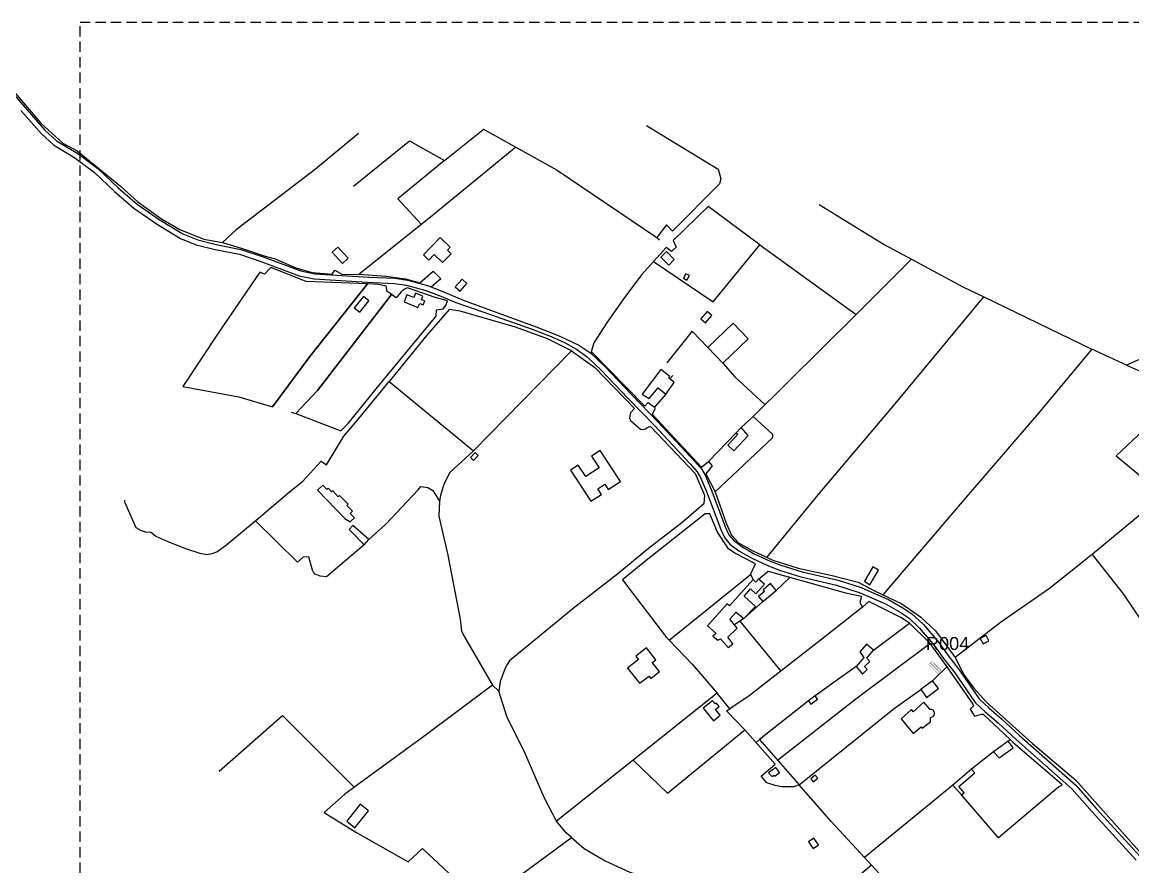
# Model space of a CAD drawing. Header units: millimetres. Extents: x 487814 to 495125, y 4392873 to 4398925.
# Drawn here: x 490261 to 490943, y 4397641 to 4398161 of the extents above; entities that cross this region are included whole.
import ezdxf
from ezdxf.enums import TextEntityAlignment as Align

# ---------------------------------------------------------------- set-up
doc = ezdxf.new("R2010")
doc.units = ezdxf.units.MM
doc.linetypes.add('TRAZOS2', pattern=[9.525, 6.35, -3.175])
for name, color, linetype in [('Cartografia_Base', 8, 'Continuous'), ('Portafusible_posicion', 100, 'Continuous'), ('Portafusible_rotulo', 100, 'Continuous'), ('Tramo_MT__15_S_E_Trazado', 5, 'TRAZOS2')]:
    doc.layers.add(name, color=color, linetype=linetype)
doc.styles.get("Standard").update_dxf_attribs({"font": 'arial.ttf'})

# ---------------------------------------------------------------- blocks, each defined once
blk = doc.blocks.new('PORTAFUSIBLES')
at = {"color": 40, "flags": 128}
for points in [[(-1, -0.33, 0.05, 0.05, 0), (-1, 0.34, 0.05, 0.05, 0), (1, 0.34, 0.05, 0.05, 0), (1, -0.33, 0.05, 0.05, 0), (-1, -0.33, 0.05, 0.05, 0)], [(-1, 0, 0.05, 0.05, 0), (1, 0, 0.05, 0.05, 0)]]:
    blk.add_lwpolyline(points, format="xyseb", dxfattribs=at)

msp = doc.modelspace()

# ---------------------------------------------------------------- linework, layer by layer
at = {"layer": 'Cartografia_Base'}
for p, q in [((490714.02, 4398023.56, 145.04), (490773.35, 4397980.86, 143.44)), ((490773.35, 4397980.86, 143.44), (490807.38, 4398014.82, 144.07)), ((490851.82, 4397991.67, 142.78), (490918.2, 4397959.45, 141.3)), ((490709.93, 4397918, 145.11), (490773.35, 4397980.86, 143.44)), ((490660.46, 4397943.21, 145.8), (490658.8, 4397941.21, 145.84)), ((490656.35, 4397931.75, 145.9), (490649.34, 4397923.91, 146.17)), ((490702.51, 4397911.28, 145.68), (490709.93, 4397918, 145.11)), ((490699.56, 4397908.13, 145.68), (490682.57, 4397890.52, 146.02)), ((490708.39, 4397820.84, 145.44), (490709.85, 4397817.8, 145.39)), ((490732.79, 4397819.23, 146.54), (490724.17, 4397811.05, 146.58)), ((490701.7, 4397792.23, 147.41), (490726.88, 4397761.51, 146.61)), ((490818.61, 4397778.44, 146.43), (490829.02, 4397764.08, 145.71)), ((490773.33, 4397764.39, 144.28), (490748.03, 4397746.3, 143.9)), ((490820.23, 4397755.59, 144.24), (490829.02, 4397764.08, 145.71)), ((490713.94, 4397719.5, 142.85), (490711.81, 4397717.58, 142.89)), ((490866.71, 4397718.46, 143.56), (490867.87, 4397719.42, 143.43)), ((490857.74, 4397711.83, 142.73), (490844.15, 4397701.33, 141.67)), ((490636.2, 4397706.87, 143.3), (490588.99, 4397669.37, 139.11)), ((490778.35, 4397646.94, 139.19), (490782.7, 4397642.21, 138.77))]:
    msp.add_line(p, q, dxfattribs=at)
for points in [[(490249.31, 4398123.3, 160.68), (490262.18, 4398108.26, 159.96), (490274.59, 4398094.16, 159.32), (490281.74, 4398087.67, 158.13), (490294.8, 4398079.73, 157.04), (490307.09, 4398070.53, 156.13), (490319.47, 4398058.68, 155.59), (490331.22, 4398048.65, 155.16), (490344.78, 4398039.28, 154.78), (490359.39, 4398030.45, 154.12), (490368.46, 4398026.65, 153.83), (490379.91, 4398023.82, 153.58), (490395.05, 4398020.86, 153.12), (490408.78, 4398016.29, 152.94), (490431.77, 4398007.62, 152.11), (490440.42, 4398005.74, 151.69), (490473.62, 4398003.81, 151.43), (490489.71, 4398003.06, 151.1), (490497.44, 4398001.83, 150.84), (490509.67, 4397998.53, 150.78), (490519.19, 4397994.97, 150.31), (490532.27, 4397989.41, 149.58), (490576.61, 4397973.14, 148.29), (490591.17, 4397967.4, 147.78), (490602.71, 4397961.89, 147.36), (490610.17, 4397957.11, 147.29), (490618.84, 4397948.75, 146.56), (490635.17, 4397931.57, 146.54), (490651.44, 4397914.78, 146.18), (490673.91, 4397890.72, 145.86), (490678.17, 4397885.98, 145.9), (490680.37, 4397881.94, 145.9), (490684.19, 4397873.11, 145.84), (490692.89, 4397849.78, 145.67), (490694.96, 4397845.38, 145.67), (490697.8, 4397841.95, 145.66), (490702.92, 4397838.18, 145.7), (490710.64, 4397833.67, 145.67), (490720.46, 4397829.08, 145.54), (490727.02, 4397826.62, 145.69), (490740.14, 4397822.49, 145.89), (490762.1, 4397817.48, 145.9), (490776.3, 4397812.86, 146.07), (490782.78, 4397810.16, 146.05), (490793.19, 4397805.52, 145.67), (490802.04, 4397800.4, 145.52), (490807.58, 4397796.77, 145.38), (490814.57, 4397790.19, 145.19), (490824.04, 4397779.14, 144.78), (490829.72, 4397771.25, 144.2), (490836.61, 4397762.35, 143.52), (490848.85, 4397744.4, 142.39), (490854.8, 4397738.87, 141.67), (490862.62, 4397732.24, 140.58), (490873.68, 4397721.98, 139.71), (490908.28, 4397691.51, 138.06), (490920.83, 4397677.11, 137.91), (490947.84, 4397647.46, 137.32)], [(490254.21, 4398119.27, 161.49), (490271.94, 4398098.5, 161.37), (490285.6, 4398086.16, 159.67), (490294.38, 4398081.49, 159.48), (490320.93, 4398059.72, 157.48), (490331.58, 4398050.11, 156.15), (490346.27, 4398039.61, 156), (490357.56, 4398033.01, 155.89), (490372.3, 4398027.18, 155.4), (490383.68, 4398025.01, 154.91), (490395.27, 4398021.62, 154.64), (490409.9, 4398016.59, 154.68)], [(490259.82, 4398106.19, 159.96), (490272.37, 4398091.93, 159.32), (490279.82, 4398085.17, 158.13), (490293.02, 4398077.15, 157.04), (490305.01, 4398068.17, 156.13), (490317.35, 4398056.36, 155.59), (490329.3, 4398046.16, 155.16), (490343.08, 4398036.64, 154.78), (490357.98, 4398027.63, 154.12), (490367.43, 4398023.67, 153.83), (490379.24, 4398020.75, 153.58), (490394.26, 4398017.81, 153.12), (490407.86, 4398013.28, 152.94), (490430.93, 4398004.59, 152.11), (490439.98, 4398002.63, 151.69), (490472.81, 4398000.7, 151.43), (490489.45, 4397999.92, 151.1), (490496.82, 4397998.75, 150.84), (490508.7, 4397995.54, 150.78), (490518.01, 4397992.06, 150.31), (490527.18, 4397988.17, 149.8), (490543.71, 4397982.48, 148.88), (490574.07, 4397971.74, 148.11), (490585.72, 4397967.28, 148.02), (490594.28, 4397963.44, 147.74), (490601.27, 4397959.51, 147.34), (490608.19, 4397954.66, 147.29), (490616.57, 4397946.58, 146.56), (490632.87, 4397929.43, 146.54), (490649.42, 4397912.35, 146.18), (490671.27, 4397888.95, 145.86), (490675.6, 4397884.13, 145.9), (490677.55, 4397880.55, 145.9), (490681.28, 4397871.93, 145.84), (490690, 4397848.55, 145.67), (490692.29, 4397843.68, 145.67), (490695.63, 4397839.65, 145.66), (490701.18, 4397835.56, 145.7), (490709.15, 4397830.9, 145.67), (490719.28, 4397826.17, 145.54), (490726.08, 4397823.62, 145.69), (490739.26, 4397819.47, 145.89), (490761.23, 4397814.46, 145.9), (490775.19, 4397809.92, 146.07), (490781.47, 4397807.3, 146.05), (490791.8, 4397802.7, 145.67), (490800.31, 4397797.78, 145.52), (490805.86, 4397794.14, 145.38), (490812.1, 4397788, 145.19), (490821.44, 4397777.1, 144.78), (490827.05, 4397769.31, 144.2), (490833.89, 4397760.47, 143.52), (490846.37, 4397742.19, 142.39), (490852.48, 4397736.51, 141.67), (490860.48, 4397729.72, 140.58), (490871.64, 4397719.39, 139.71), (490905.95, 4397689.16, 138.06), (490918.32, 4397674.98, 137.91), (490945.31, 4397645.34, 137.32)], [(490644.36, 4398097.1, 147.42), (490688.45, 4398070.24, 146.01), (490690.02, 4398064.12, 145.81), (490689.15, 4398061.05, 145.76), (490660.3, 4398032.07, 147.15), (490656.69, 4398036.02, 147.12), (490650.63, 4398028.15, 147.75), (490652.26, 4398026.75, 147.44)], [(490467.36, 4398092.19, 152.07), (490440.92, 4398070.26, 152.98), (490392.19, 4398032.86, 153.96), (490383.68, 4398025.01, 154.91)], [(490464.18, 4398059.67, 153.19), (490498.72, 4398087.68, 150.78), (490520.27, 4398075.57, 149.95), (490543.81, 4398094.27, 149.69), (490544.22, 4398094.75, 150.12), (490563.97, 4398083.76, 149.76), (490511.52, 4398040.66, 152.07), (490467.74, 4398005.56, 152.67)], [(490563.97, 4398083.76, 149.6), (490589.55, 4398069.52, 148.93), (490650.63, 4398028.15, 147.42)], [(490520.27, 4398075.57, 149.34), (490491.41, 4398052, 149.81), (490505.97, 4398036.21, 149.68)], [(490714.02, 4398023.56, 145.04), (490682.33, 4398047.29, 145.71), (490660.71, 4398026.29, 146.09), (490662.57, 4398022.14, 146.13), (490659.79, 4398019.53, 146.28), (490656.54, 4398022.07, 146.45), (490648.68, 4398013.32, 146.87), (490685.44, 4397988.62, 146.92), (490714.02, 4398023.56, 145.04)], [(490750.6, 4398048.34, 146.17), (490790.54, 4398023.88, 144.62), (490807.38, 4398014.82, 144.07)], [(490457.4, 4398012.22, 156.09), (490460.89, 4398015.35, 156.09), (490454.66, 4398022.3, 156.09), (490451.18, 4398019.17, 156.09), (490457.4, 4398012.22, 156.09)], [(490510.52, 4398014.25, 150.05), (490513.84, 4398017.7, 149.92), (490519.05, 4398012.69, 149.96), (490524.32, 4398018.16, 149.8), (490521.95, 4398020.45, 149.79), (490523.69, 4398022.25, 149.74), (490517.5, 4398028.22, 149.7), (490507.22, 4398017.56, 149.99), (490510.52, 4398014.25, 150.05)], [(491108.76, 4398024.06, 137.26), (491016.84, 4397983.5, 138.29), (490939.49, 4397949.61, 140.57), (490918.2, 4397959.45, 141.3)], [(490409.9, 4398016.59, 154.68), (490416.04, 4398014.96, 153.58), (490428.79, 4398009.44, 153.47), (490438.76, 4398006.68, 153.73), (490451.13, 4398005.58, 153.24), (490452.68, 4398008.11, 153.17), (490457.56, 4398005.44, 153.39), (490467.74, 4398005.56, 152.67)], [(490658.09, 4398011.17, 145.42), (490661.47, 4398014.72, 145.31), (490656.73, 4398019.53, 145.8), (490653.24, 4398016.09, 145.82), (490658.09, 4398011.17, 145.42)], [(490807.38, 4398014.82, 144.07), (490838.86, 4397997.87, 143.03), (490851.82, 4397991.67, 142.78)], [(490393.78, 4397930.12, 146.88), (490414.55, 4397924.07, 146.91), (490437.36, 4397954.98, 148.53), (490472.77, 4397999.6, 151.36), (490435.06, 4398001.01, 152.33), (490413.36, 4398009.76, 153.08), (490409.46, 4398005.55, 152.56), (490406.62, 4398006.8, 152.57), (490381.55, 4397969.95, 149.89), (490359.4, 4397936.52, 147.71), (490393.78, 4397930.12, 146.88)], [(490648.68, 4398013.32, 146.87), (490641.54, 4398005.37, 147.26), (490630.9, 4397991.19, 147.95), (490620.2, 4397976.06, 147.75), (490611.9, 4397963.31, 147.22), (490610.17, 4397957.11, 147.19)], [(490467.74, 4398005.56, 152.67), (490484.04, 4398004.35, 153.28), (490496.17, 4398002.68, 152.98), (490505.01, 4398000.3, 152.6), (490513.12, 4398007.44, 152.56), (490518, 4398002.8, 152.48), (490511.9, 4397997.7, 150.93)], [(490529.73, 4397995.18, 149.74), (490533.99, 4397999.94, 149.58), (490531.1, 4398002.52, 149.72), (490526.84, 4397997.77, 149.91), (490529.73, 4397995.18, 149.74)], [(490669.25, 4398001.99, 147.65), (490670.72, 4398004.7, 147.65), (490668.53, 4398005.88, 147.65), (490667.06, 4398003.17, 147.65), (490669.25, 4398001.99, 147.65)], [(490425.99, 4397920.74, 146.77), (490428.83, 4397919.91, 146.73), (490442.09, 4397933.99, 147.26), (490487.69, 4397993.05, 151), (490484.99, 4397994.89, 151.24), (490484.29, 4397998.16, 151.39), (490479.81, 4397999.34, 151.39), (490472.77, 4397999.6, 151.36), (490437.36, 4397954.98, 148.53), (490414.55, 4397924.07, 146.91)], [(490456.52, 4397909.29, 145.69), (490460.99, 4397913.7, 145.71), (490478.2, 4397935, 145.83), (490515.12, 4397979.79, 148.72), (490515.24, 4397983.67, 148.88), (490519.3, 4397984.36, 148.89), (490520.95, 4397986.3, 148.93), (490522.03, 4397989.23, 149.7), (490514.36, 4397991.29, 151.05), (490497.49, 4397997.18, 151.24), (490495.58, 4397996.38, 151.24), (490493.55, 4397994.81, 151.24), (490490.57, 4397991.09, 150.75), (490487.69, 4397993.05, 151), (490442.09, 4397933.99, 147.26), (490428.83, 4397919.91, 146.73), (490456.52, 4397909.29, 145.69)], [(490468.07, 4397982.15, 152.14), (490473.76, 4397989.19, 152.14), (490470.42, 4397991.89, 152.14), (490464.72, 4397984.85, 152.14), (490468.07, 4397982.15, 152.14)], [(490503.87, 4397985.14, 149.54), (490504.98, 4397987.56, 149.74), (490507.07, 4397986.72, 149.72), (490508.02, 4397989.12, 149.91), (490506.01, 4397989.92, 149.93), (490506.86, 4397992.06, 150.18), (490502.3, 4397993.88, 150.24), (490501.26, 4397991.28, 149.97), (490497.06, 4397992.96, 150), (490495.31, 4397988.56, 149.69), (490503.87, 4397985.14, 149.54)], [(490718.29, 4397831.49, 146.58), (490750.94, 4397871.12, 144.5), (490797.29, 4397925.91, 142.04), (490851.82, 4397991.67, 142.78)], [(490537.93, 4397896.97, 145.78), (490598.35, 4397958.49, 148.2), (490583.58, 4397965.81, 148.24), (490563.9, 4397973.02, 148.69), (490529.9, 4397982.78, 149.71), (490523.03, 4397983.87, 148.75), (490509.43, 4397968.07, 147.2), (490486.19, 4397939.62, 146.04), (490537.93, 4397896.97, 145.78)], [(490680.64, 4397975.61, 150.16), (490684.6, 4397980.11, 150.16), (490681.76, 4397982.61, 150.16), (490677.8, 4397978.11, 150.16), (490680.64, 4397975.61, 150.16)], [(490691.27, 4397950.81, 144.77), (490706.95, 4397965.74, 144.1), (490697.7, 4397975.46, 144.5), (490682.02, 4397960.53, 145.16), (490691.27, 4397950.81, 144.77)], [(490682.02, 4397960.53, 145.16), (490672.48, 4397970.64, 145.55), (490656.86, 4397951.13, 146.04)], [(490598.35, 4397958.49, 148.2), (490612.64, 4397948.25, 148.73), (490636.97, 4397923.01, 148.27), (490634.57, 4397920.38, 148.24), (490634.1, 4397918.66, 148.27), (490633.9, 4397916.89, 148.65), (490634.46, 4397915.56, 148.65), (490640.69, 4397910.24, 148.2), (490642.17, 4397910.14, 148.24), (490643.79, 4397910.6, 148.24), (490645.58, 4397911.64, 148.24), (490646.8, 4397912, 148.24), (490674.28, 4397882.95, 147.97), (490680.06, 4397869.82, 146.95), (490679.59, 4397864.48, 147.01), (490666.04, 4397852.65, 146.29), (490645.61, 4397836.88, 145.34), (490626.66, 4397821.4, 144.93), (490599.37, 4397800.01, 143.52), (490560.07, 4397767.81, 141.9), (490558.77, 4397765.68, 142.35), (490557.58, 4397763.26, 142.35), (490554.49, 4397755.19, 142.35), (490553.66, 4397749.28, 141.9)], [(490610.44, 4397958.1, 147.61), (490643.25, 4397924.53, 147.23), (490645.44, 4397926.74, 147.42), (490649.34, 4397923.91, 147.42), (490649.44, 4397922.64, 147.42), (490647.79, 4397919.44, 147.11), (490678.12, 4397886.95, 147.42), (490682.57, 4397890.52, 146.7), (490684.77, 4397887.76, 146.47), (490680.81, 4397882.75, 146.51), (490686.51, 4397871.73, 146.39), (490693.34, 4397852.51, 146.51), (490696.69, 4397845.17, 146.55), (490700.99, 4397840.5, 146.58), (490709.34, 4397835.74, 146.92), (490722.08, 4397829.68, 146.51), (490737.53, 4397824.93, 146.47), (490758.45, 4397820.23, 146.47), (490774.46, 4397816.15, 146.47), (490784.62, 4397810.92, 146.21), (490801.33, 4397802.98, 145.75), (490812.81, 4397794.9, 145.44), (490821.99, 4397786.28, 145.44), (490834.2, 4397769.98, 144.54)], [(490918.2, 4397959.45, 141.3), (490884.08, 4397918.65, 141.4), (490839.66, 4397867.1, 141.06), (490789.7, 4397808.51, 147.15)], [(490658.8, 4397941.21, 145.84), (490658.03, 4397941.88, 145.87), (490658.75, 4397942.62, 145.86), (490653.27, 4397947.04, 146.11), (490641.71, 4397931.89, 146.34), (490646.1, 4397929.06, 146.23), (490651.52, 4397935.66, 146.04), (490656.35, 4397931.75, 145.9), (490661.45, 4397938.92, 145.74), (490658.8, 4397941.21, 145.84)], [(490691.27, 4397950.81, 144.77), (490698.76, 4397942.56, 144.46), (490717.34, 4397925.35, 143.9)], [(490939.49, 4397949.61, 139.86), (490949.72, 4397945.24, 139.88), (490977.14, 4397931.35, 140.29)], [(490323.51, 4397866.7, 149.06), (490323.47, 4397865.72, 148.8), (490330.34, 4397849.91, 149.33), (490333.69, 4397847.9, 149.06), (490336.74, 4397847.03, 148.88), (490339.54, 4397847.22, 148.88), (490342.81, 4397844.42, 148.25), (490350.16, 4397841.23, 148.12), (490361.59, 4397836.63, 148.16), (490369.83, 4397834, 148.3), (490374.06, 4397833.27, 148.44), (490377.35, 4397833.79, 148.36), (490380.14, 4397834.94, 148.29), (490386.29, 4397839.38, 148.62), (490404.42, 4397854.25, 151.24), (490424.71, 4397871.52, 150.42), (490433.18, 4397878.33, 150.56), (490444.37, 4397890.58, 149.51), (490447.65, 4397888.28, 147.27), (490458.22, 4397905.93, 145.55), (490468.6, 4397918.04, 145.35), (490486.19, 4397939.62, 146.04)], [(491004.37, 4397942.59, 140.84), (490969.74, 4397928.3, 143.62), (490933.05, 4397893.91, 144.38), (490962.43, 4397869.63, 144.99)], [(490686.51, 4397871.73, 145.52), (490721.79, 4397904.88, 144.43), (490722.07, 4397905.71, 144.39), (490722.04, 4397907.1, 144.39), (490709.93, 4397918, 145.11)], [(490698.09, 4397897.04, 144.54), (490706.85, 4397906.4, 144.3), (490702.51, 4397911.28, 144.44), (490699.56, 4397908.13, 144.51), (490700.61, 4397907.14, 144.48), (490694.4, 4397900.5, 144.65), (490698.09, 4397897.04, 144.54)], [(490537.93, 4397896.97, 145.78), (490523.42, 4397883.64, 145.26), (490519.84, 4397876.4, 145.26), (490517.79, 4397869.61, 145.26), (490517.07, 4397866.08, 145.26)], [(490538.06, 4397890.98, 147.01), (490540.96, 4397894.15, 147.01), (490538.98, 4397895.96, 147.01), (490536.08, 4397892.8, 147.01), (490538.06, 4397890.98, 147.01)], [(490615.95, 4397897.16, 146.88), (490610.46, 4397893.77, 146.99), (490615.2, 4397886.55, 146.74), (490606.99, 4397881.16, 146.65), (490602.45, 4397888.08, 146.85), (490597.74, 4397884.99, 146.56), (490610.21, 4397866.01, 146.02), (490616.61, 4397870.22, 146.15), (490614.41, 4397873.58, 146.29), (490618.72, 4397876.42, 146.33), (490620.88, 4397873.14, 146.17), (490628.46, 4397878.11, 146.22), (490615.95, 4397897.16, 146.88)], [(490462.28, 4397853.32, 150.19), (490464.79, 4397855.73, 150), (490462.16, 4397858.47, 150.06), (490463.6, 4397859.84, 149.68), (490460.13, 4397863.46, 149.86), (490460.88, 4397864.18, 149.6), (490455.73, 4397869.55, 149.8), (490454.91, 4397868.77, 150.04), (490451.49, 4397872.34, 149.96), (490450.8, 4397871.67, 150.08), (490448.64, 4397873.93, 150.03), (490447.94, 4397873.27, 150.13), (490445.43, 4397875.88, 150.02), (490442.19, 4397872.76, 150.48), (490458.97, 4397855.28, 150.45), (490462.28, 4397853.32, 150.19)], [(490473.59, 4397842.49, 150.08), (490483.87, 4397851.6, 148.24), (490503.96, 4397873.08, 144.43), (490505.59, 4397875.09, 144.43), (490509.85, 4397874.5, 144.43), (490512.99, 4397872.58, 144.43), (490517.07, 4397866.08, 145.26)], [(490517.07, 4397866.08, 145.26), (490516.61, 4397856.88, 145.14), (490522.24, 4397832.92, 144.28), (490529.75, 4397793.49, 143.45), (490530.74, 4397786.05, 142.77), (490532.78, 4397782.17, 142.77), (490549.65, 4397752.82, 142.2)], [(491055.53, 4397767.84, 136.45), (491051.78, 4397779.38, 137.07), (491055.64, 4397781.8, 138.06), (491050.19, 4397791.19, 140.42), (491045.91, 4397794.82, 140.69), (490962.43, 4397869.63, 144.99), (490918.25, 4397833.21, 141.45), (490937.45, 4397809.12, 141.03), (490960.44, 4397775.07, 137.64), (491008.19, 4397756.89, 137.8), (491011.87, 4397756.7, 137.8), (491055.53, 4397767.84, 136.45)], [(490658.24, 4397780.65, 146.16), (490708.39, 4397820.84, 147.67), (490711.4, 4397827.41, 147.52), (490698.62, 4397834, 147.48), (490694.71, 4397836.74, 147.56), (490687.94, 4397847.02, 146.99), (490683.26, 4397858.18, 145.76), (490680.38, 4397858.29, 146.06), (490641.11, 4397827.19, 144.89), (490629.68, 4397817.58, 144.85), (490656.74, 4397782.23, 145.78), (490658.24, 4397780.65, 145.81), (490672.36, 4397765.76, 146.05), (490687.77, 4397748, 146.24)], [(490470.81, 4397839.2, 153.82), (490447.56, 4397819.41, 152.01), (490443.83, 4397819.99, 152.46), (490440.75, 4397821.2, 152.46), (490439.73, 4397822.4, 152.46), (490439.09, 4397823.64, 152.46), (490436.85, 4397831.73, 152.68), (490433.29, 4397831.54, 152.83), (490429.72, 4397828.57, 152.42), (490404, 4397853.92, 151.7)], [(490470.81, 4397839.2, 154.23), (490473.59, 4397842.49, 154.23), (490463.88, 4397851.17, 154.23), (490461.57, 4397848.6, 154.23), (490470.81, 4397839.2, 154.23)], [(490918.25, 4397833.21, 141.45), (490892.07, 4397812.37, 139.5), (490861.95, 4397791.38, 142.11), (490834.2, 4397769.98, 144.35), (490839.75, 4397758.99, 144.12), (490845.6, 4397751.03, 143.14), (490853.49, 4397742.47, 142.68), (490881.69, 4397716.93, 139.05), (490908.22, 4397694.42, 137.88), (490954, 4397643.31, 137.88)], [(490781.73, 4397814.49, 144.97), (490787.07, 4397823.62, 144.15), (490783.5, 4397825.7, 144.22), (490778.33, 4397816.86, 144.92), (490781.73, 4397814.49, 144.97)], [(490713.29, 4397818.16, 145.3), (490711.57, 4397816.25, 145.33), (490709.85, 4397817.8, 145.39), (490695.39, 4397801.75, 145), (490694.05, 4397802.95, 145), (490681.8, 4397789.35, 145.11), (490687.16, 4397784.6, 145.17), (490685.18, 4397782.95, 145.2), (490688.14, 4397780.54, 145.22), (490689.87, 4397781.46, 145.2), (490694.55, 4397776.15, 145.14), (490697.5, 4397778.31, 145.11), (490694.33, 4397782.45, 145.16), (490700.09, 4397787.87, 145.1), (490695.68, 4397793.45, 145.03), (490699.57, 4397797.76, 145), (490704.12, 4397793.92, 145.01), (490711.41, 4397801.34, 145.04), (490704.38, 4397807.67, 145.15), (490708.33, 4397812.06, 145.25), (490711.62, 4397809.1, 145.2), (490716.87, 4397814.93, 145.29), (490713.29, 4397818.16, 145.3)], [(490713.29, 4397818.16, 147.33), (490719.1, 4397823.07, 147.97), (490766.72, 4397809.69, 146.95), (490776.57, 4397807.52, 147.29), (490775.43, 4397803.65, 146.88), (490777.09, 4397800.82, 146.88)], [(490715.89, 4397804.24, 145.06), (490724.17, 4397811.05, 145.28), (490720.7, 4397815.39, 145.34), (490716.09, 4397811.6, 145.21), (490716.96, 4397810.54, 145.2), (490713.23, 4397807.48, 145.12), (490715.89, 4397804.24, 145.06)], [(490806.11, 4397791.08, 146.8), (490800.76, 4397794.58, 146.5), (490781.13, 4397804.33, 146.84), (490777.09, 4397800.82, 146.88), (490749.25, 4397778.84, 146.35), (490707.4, 4397746.4, 146.09), (490695.55, 4397738.43, 145.99)], [(490715.89, 4397804.24, 146.77), (490704.12, 4397793.92, 149.56), (490698.45, 4397789.94, 146.65)], [(490784, 4397774.44, 145.67), (490806.11, 4397791.08, 146.58), (490817.73, 4397779.64, 146.43), (490818.61, 4397778.44, 146.43)], [(490851.3, 4397778.25, 146.19), (490854.84, 4397780.1, 146.19), (490853.11, 4397783.41, 146.19), (490849.57, 4397781.56, 146.19), (490851.3, 4397778.25, 146.19)], [(490640.07, 4397754.03, 144.85), (490645.91, 4397758.49, 145.04), (490647.06, 4397757.03, 145.04), (490652.32, 4397761.2, 145.09), (490647.91, 4397766.78, 145.05), (490650.12, 4397768.53, 145.07), (490644.32, 4397775.85, 145.02), (490637.75, 4397770.65, 145), (490639.37, 4397768.6, 145), (490632.71, 4397763.34, 144.95), (490640.07, 4397754.03, 144.85)], [(490724.9, 4397706.81, 143.6), (490773.14, 4397744.59, 144.54), (490818.61, 4397778.44, 146.43)], [(490777.07, 4397759.73, 143.75), (490780.03, 4397762.54, 143.92), (490778.29, 4397764.32, 143.98), (490781.58, 4397767.35, 144.16), (490779.86, 4397769.58, 144.24), (490784, 4397774.44, 144.52), (490779.61, 4397778.18, 144.67), (490775.5, 4397773.36, 144.39), (490777.98, 4397769.94, 144.24), (490773.33, 4397764.39, 143.93), (490777.07, 4397759.73, 143.75)], [(490829.02, 4397764.08, 145.71), (490845.06, 4397741.24, 144.88), (490845.43, 4397740.16, 144.5), (490843.4, 4397738.1, 144.54), (490845.92, 4397733.88, 144.46), (490850.22, 4397735.15, 144.35), (490851.42, 4397735.15, 144.35), (490867.87, 4397719.42, 143.43)], [(490816.51, 4397745.41, 148.45), (490823.78, 4397750.85, 148.45), (490820.23, 4397755.59, 148.45), (490812.96, 4397750.17, 148.45), (490816.51, 4397745.41, 148.45)], [(490542.97, 4397618.52, 143.33), (490598.23, 4397659.15, 139.04), (490594.91, 4397662.03, 139.15), (490588.99, 4397669.37, 139.11), (490581.59, 4397683.43, 140.62), (490568.92, 4397712.73, 141.67), (490558.78, 4397732.94, 141.79), (490553.66, 4397749.28, 141.9), (490549.65, 4397752.82, 142.2), (490507.49, 4397721.3, 141.94), (490465.83, 4397691.08, 143.52), (490458.76, 4397685.77, 143.6), (490446.19, 4397674.63, 145.02), (490465.76, 4397662.59, 144.65), (490497.85, 4397644.22, 144.01), (490506.61, 4397652.52, 142.99), (490542.97, 4397618.52, 143.33)], [(490832.71, 4397691.47, 141.33), (490778.35, 4397646.94, 139.19), (490757.99, 4397669.09, 141.18), (490738.15, 4397691.65, 142.65), (490796.92, 4397738.83, 143.41), (490812.96, 4397750.17, 143.26)], [(490636.2, 4397706.87, 143.3), (490657.36, 4397686.44, 142.88), (490704.92, 4397725.44, 145.52), (490693.64, 4397737.15, 145.97), (490695.55, 4397738.43, 145.99), (490687.77, 4397748, 146.24), (490636.2, 4397706.87, 143.3)], [(490685.49, 4397730.97, 144.68), (490689.75, 4397734.48, 144.72), (490686.85, 4397738.02, 144.99), (490689.07, 4397739.84, 144.98), (490687.29, 4397742.02, 145.02), (490686.5, 4397741.38, 145.02), (490684.91, 4397743.33, 145.04), (490679.2, 4397738.66, 145.03), (490685.49, 4397730.97, 144.68)], [(490743.9, 4397743.23, 144.62), (490713.94, 4397719.5, 144.54), (490738.15, 4397691.65, 142.71), (490734.71, 4397690.48, 142.58), (490730.86, 4397690.36, 142.62), (490727.5, 4397690.46, 142.62), (490723.41, 4397691.11, 142.77), (490718.38, 4397692.76, 143.03), (490714.81, 4397696.89, 143.45), (490723.45, 4397704.29, 143.63), (490704.92, 4397725.44, 145.52)], [(490745.37, 4397741.26, 145.73), (490749.5, 4397744.32, 145.73), (490748.03, 4397746.3, 145.73), (490743.9, 4397743.23, 145.73), (490745.37, 4397741.26, 145.73)], [(490818.8, 4397738, 142.16), (490814.91, 4397742.41, 142.46), (490808.32, 4397736.59, 142.12), (490807.2, 4397737.86, 142.21), (490800.86, 4397732.26, 141.89), (490808.34, 4397723.21, 141.26), (490813.22, 4397727.29, 141.5), (490813.92, 4397726.45, 141.46), (490818.87, 4397730.39, 141.71), (490818.86, 4397733.07, 141.85), (490819.6, 4397733.14, 141.85), (490820.58, 4397733.62, 141.88), (490821.26, 4397734.49, 141.93), (490821.5, 4397735.57, 141.99), (490821.24, 4397736.64, 142.06), (490820.54, 4397737.49, 142.12), (490819.54, 4397737.96, 142.15), (490818.8, 4397738, 142.16)], [(490381.68, 4397700, 146.27), (490420.6, 4397734.17, 143.56), (490464.59, 4397690.15, 143.53)], [(490867.87, 4397719.42, 143.43), (490869.58, 4397717.78, 143.33), (490899.68, 4397692.12, 142.09), (490899.44, 4397691.11, 142.05), (490897.73, 4397690.14, 142.01), (490860.71, 4397659.12, 139.9), (490837.96, 4397685.37, 141.22)], [(490861.2, 4397708.13, 139.81), (490869.71, 4397714.41, 139.68), (490866.71, 4397718.46, 139.87), (490857.74, 4397711.83, 139.99), (490861.2, 4397708.13, 139.81)], [(490721.57, 4397696.67, 145.92), (490722.78, 4397697.59, 145.92), (490723.25, 4397696.96, 145.92), (490726.22, 4397699.2, 145.92), (490723.82, 4397702.36, 145.92), (490719.32, 4397698.96, 145.92), (490721.57, 4397696.67, 145.92)], [(490837.96, 4397685.37, 142.94), (490839.67, 4397686.65, 142.94), (490836.32, 4397690.53, 142.94), (490846.15, 4397699.01, 142.94), (490844.15, 4397701.33, 142.94), (490832.71, 4397691.47, 142.94), (490837.96, 4397685.37, 142.94)], [(490746.93, 4397693.42, 143.17), (490749.61, 4397695.8, 143.17), (490748.02, 4397697.6, 143.17), (490745.34, 4397695.22, 143.17), (490746.93, 4397693.42, 143.17)], [(490465.13, 4397665.19, 144.14), (490473.47, 4397675.57, 143.02), (490468.41, 4397679.64, 143.18), (490460.07, 4397669.25, 144.2), (490465.13, 4397665.19, 144.14)], [(490598.23, 4397659.15, 139.04), (490605.99, 4397652.42, 138.77), (490618.99, 4397644.99, 138.35), (490634.18, 4397637.86, 138.69), (490648.02, 4397633.55, 138.69), (490660.76, 4397629.19, 138.69), (490664.46, 4397628.8, 138.48)], [(490747.18, 4397658.92, 140), (490743.89, 4397656.62, 140), (490746.8, 4397652.47, 139.61), (490750.09, 4397654.77, 139.61), (490747.18, 4397658.92, 140)], [(490807.08, 4397616.16, 136.28), (490806, 4397616.95, 137.73), (490782.7, 4397642.21, 138.77), (490741.63, 4397607.46, 137.15), (490741.21, 4397604.46, 137.15), (490741.42, 4397603.54, 137.11), (490743.76, 4397601.66, 136.51), (490758.77, 4397593.85, 136.51), (490771.47, 4397583.6, 136.04)]]:
    msp.add_polyline3d(points, dxfattribs=at)
at = {"layer": 'Tramo_MT__15_S_E_Trazado', "linetype": 'TRAZOS2'}
msp.add_lwpolyline([(490296.11, 4398160.52), (494163.23, 4398160.52), (494163.23, 4394637.06), (490296.11, 4394637.06)], close=True, dxfattribs=at)

# ---------------------------------------------------------------- block references
at = {"layer": 'Portafusible_posicion', "xscale": 3.999999999937958, "yscale": 4, "zscale": 4, "rotation": 134.554193895419}
msp.add_blockref('PORTAFUSIBLES', (490821.71, 4397763.77), dxfattribs=at)

# ---------------------------------------------------------------- texts
at = {"layer": 'Portafusible_rotulo'}
msp.add_text('R004', height=8, dxfattribs=at).set_placement((490816.11, 4397772.11), align=Align.BOTTOM_LEFT)

doc.saveas('drawing.dxf')
